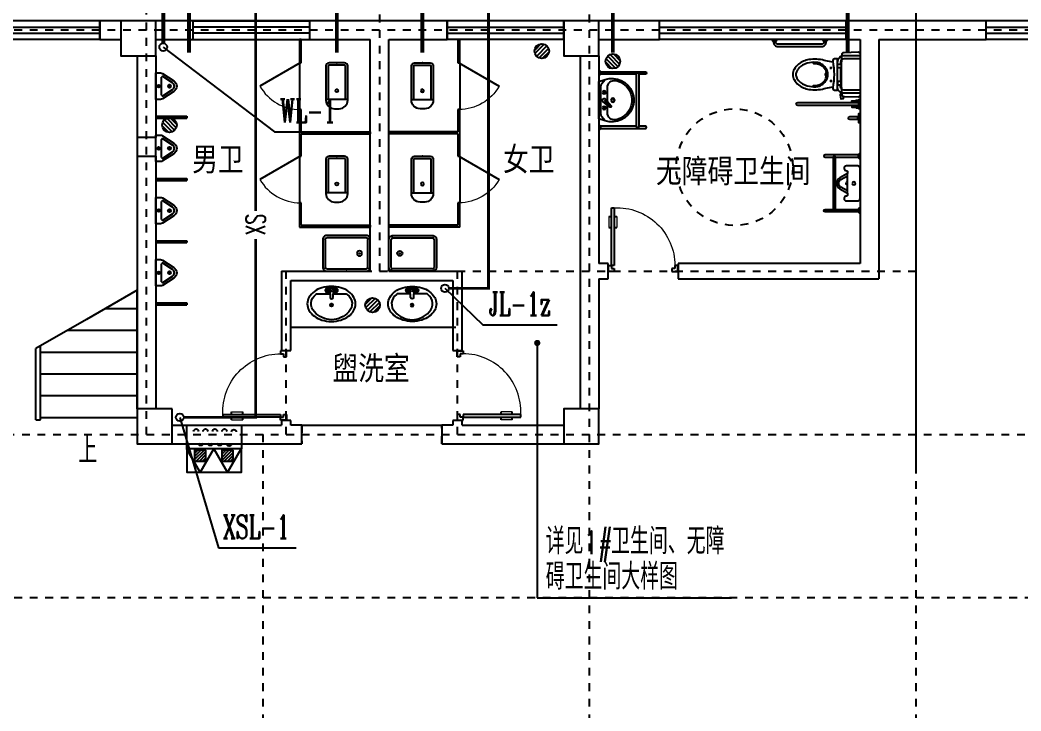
# Model space of a CAD drawing. Header units: millimetres. Extents: x 418357 to 841680, y 53918 to 109839.
# Drawn here: x 418365.81 to 418378.69, y 55095.34 to 55104.23 of the extents above; entities that cross this region are included whole.
import ezdxf

# ---------------------------------------------------------------- set-up
doc = ezdxf.new("R2010")
doc.units = ezdxf.units.MM
doc.linetypes.add('DASH', pattern=[0.35, 0.25, -0.1])
doc.linetypes.add('DOTE', pattern=[2.42, 2, -0.2, 0.02, -0.2])
for name, color, linetype in [('COLUMN', 9, 'Continuous'), ('DIM_LEAD', 171, 'Continuous'), ('DIM_SYMB', 171, 'Continuous'), ('DIM_污水', 3, 'Continuous'), ('DIM_消防', 3, 'Continuous'), ('DIM_给水', 3, 'Continuous'), ('DOTE', 8, 'DOTE'), ('EQUIP_地漏', 7, 'Continuous'), ('GROUND', 150, 'Continuous'), ('JZ__灭火器', 6, 'Continuous'), ('LATRINE', 6, 'Continuous'), ('LVTRY', 6, 'Continuous'), ('PIPE-污水', 6, 'Continuous'), ('PIPE-消防', 1, 'Continuous'), ('PIPE-给水', 3, 'Continuous'), ('PM洁具与厨具', 8, 'Continuous'), ('PUB_TEXT', 7, 'Continuous'), ('STAIR', 3, 'Continuous'), ('TEXT_消防', 7, 'Continuous'), ('TWT_TEXT', 7, 'Continuous'), ('VPIPE-污水', 2, 'Continuous'), ('VPIPE-消防', 1, 'Continuous'), ('VPIPE-给水', 3, 'Continuous'), ('WALL', 9, 'Continuous'), ('WINDOW', 8, 'Continuous')]:
    doc.layers.add(name, color=color, linetype=linetype)
doc.styles.add('_TCH_DIM', font='SIMPLEX', dxfattribs={"bigfont": 'GBCBIG'})
doc.styles.add('_TWT_PIPETEXT', font='COMPLEX', dxfattribs={"width": 0.8, "height": 2.5, "bigfont": 'HZTXT'})
doc.styles.add('_TWT_SERIAL', font='COMPLEX', dxfattribs={"width": 0.8, "height": 3, "bigfont": 'HZTXT'})
doc.styles.add('宋体', font='', dxfattribs={"width": 0.8})
doc.styles.get('宋体').set_extended_font_data('SimSun')

# ---------------------------------------------------------------- blocks, each defined once
blk = doc.blocks.new('无障碍坐便器-580x865')
at = {"layer": 'PM洁具与厨具', "color": 130}
for p, q in [((380, -375), (350, -375)), ((365, -360), (365, -390)), ((520, -375), (550, -375)), ((535, -360), (535, -390))]:
    blk.add_line(p, q, dxfattribs=at)
at = {"layer": 'PM洁具与厨具'}
for points in [[(710, -230, -0.038442), (190, -230, -0.406321), (165, -206), (160, -26, -0.42215), (185, 0), (715, 0, -0.42215), (740, -26), (735, -206, -0.406321)], [(280, -352, -0.09976), (620, -352, 0.473734), (650, -327), (650, -290), (250, -290), (250, -327, 0.473734)]]:
    blk.add_lwpolyline(points, format="xyb", close=True, dxfattribs=at)
for points in [[(210, 0), (210, -210, 0.414214), (290, -290)], [(250, 0), (250, -210, 0.414214), (290, -250), (318, -250)], [(650, 0), (650, -210, -0.414214), (610, -250), (583, -250)], [(690, 0), (690, -210, -0.414214), (610, -290)], [(290, -350), (268, -460, 0.088113), (258, -657, 0.124068), (317, -791, 0.086475), (385, -848, 0.125359), (450, -865, 0.125359), (515, -848, 0.086475), (583, -791, 0.124068), (642, -657, 0.088113), (632, -460), (610, -350)]]:
    blk.add_lwpolyline(points, format="xyb", dxfattribs=at)
at = {"layer": 'PM洁具与厨具', "color": 120}
for points in [[(770, 0), (890, 0), (890, -15), (770, -15)], [(950, 0), (1070, 0), (1070, -15), (950, -15)], [(790, -35), (790, -50), (780, -50), (780, -35)], [(790, -15), (805, -15), (805, -105), (790, -105)], [(870, -15), (855, -15), (855, -105), (870, -105)], [(870, -35), (870, -50), (880, -50), (880, -35)], [(990, -30), (975, -15), (1045, -15), (1030, -30)], [(0, -480), (0, -420), (10, -420), (10, -480)], [(0, -1130), (0, -1070), (10, -1070), (10, -1130)]]:
    blk.add_lwpolyline(points, close=True, dxfattribs=at)
for points in [[(850, -20), (850, -800, -1), (810, -800), (810, -20)], [(1030, -30), (1030, -130, -1), (990, -130), (990, -30)], [(20, -1115), (30, -1115, 0.414214), (90, -1055), (90, -495, 0.414214), (30, -435), (20, -435), (20, -465), (30, -465, -0.414214), (60, -495), (60, -1055, -0.414214), (30, -1085), (20, -1085)]]:
    blk.add_lwpolyline(points, format="xyb", close=True, dxfattribs=at)
at = {"layer": 'PM洁具与厨具', "color": 130}
for points in [[(318, -245), (363, -245), (363, -290), (318, -290)], [(583, -245), (538, -245), (538, -290), (583, -290)]]:
    blk.add_lwpolyline(points, close=True, dxfattribs=at)
at = {"layer": 'PM洁具与厨具'}
for points in [[(363, -250), (538, -250)], [(728, -223), (762, -218), (766, -243), (711, -250), (673, -233)]]:
    blk.add_lwpolyline(points, dxfattribs=at)
at = {"layer": 'PM洁具与厨具', "color": 120}
for points in [[(10, -420), (20, -430), (20, -470), (10, -480)], [(10, -1070), (20, -1080), (20, -1120), (10, -1130)]]:
    blk.add_lwpolyline(points, dxfattribs=at)
at = {"layer": 'PM洁具与厨具', "color": 130}
blk.add_lwpolyline([(450, -825, 0.123576), (495, -814, 0.084931), (551, -766, 0.122707), (602, -651, 0.093387), (603, -544, 0.213453), (521, -433, 0.127497), (450, -415, 0.127497), (379, -433, 0.213453), (297, -544, 0.093387), (298, -651, 0.122707), (349, -766, 0.084931), (405, -814, 0.123576)], format="xyb", close=True, dxfattribs=at)
at = {"layer": 'PM洁具与厨具', "color": 100}
for points in [[(418, -434, 1), (415, -424, 0.064451), (382, -438, 0.213257), (302, -545, 0.046548), (297, -598, 1), (307, -598, -0.046454), (311, -547, -0.212833), (386, -446, -0.064397)], [(483, -434, -1), (485, -424, -0.064451), (519, -438, -0.213257), (599, -545, -0.046548), (603, -598, -1), (593, -598, 0.046454), (589, -547, 0.212833), (514, -446, 0.064397)]]:
    blk.add_lwpolyline(points, format="xyb", close=True, dxfattribs=at)
blk.add_lwpolyline([(470, -437, 0.039877), (450, -435, 0.039877), (430, -437, 0.811946), (430, -442), (445, -450, -0.011269), (450, -450, -0.011269), (455, -450), (470, -442, 0.811946), (470, -437)], format="xyb", dxfattribs=at)
blk = doc.blocks.new('无障碍洗手盆-450x480')
at = {"layer": 'PM洁具与厨具', "color": 11}
blk.add_line((-68, 0), (-142, -74), dxfattribs=at)
at = {"layer": 'PM洁具与厨具', "color": 120}
for points in [[(-485, 335), (-20, 335), (-20, 365), (-600, 365, 1), (-600, 335), (-515, 335)], [(-485, -335), (-20, -335), (-20, -365), (-600, -365, -1), (-600, -335), (-515, -335)]]:
    blk.add_lwpolyline(points, format="xyb", dxfattribs=at)
blk.add_lwpolyline([(-485, -335), (-485, 335, 1), (-515, 335), (-515, -335, 1)], format="xyb", close=True, dxfattribs=at)
at = {"layer": 'PM洁具与厨具'}
blk.add_lwpolyline([(-80, -265), (0, -240), (0, 240), (-80, 265, 0.401376), (-430, 102, 0.093999), (-450, 0, 0.093999), (-430, -102, 0.401376), (-80, -265)], format="xyb", dxfattribs=at)
at = {"layer": 'PM洁具与厨具', "color": 130}
for points in [[(-80, -265), (-36, -209, 0.168048), (-25, -178), (-25, 178, 0.168048), (-36, 209), (-80, 265)], [(-110, -15), (-110, 162, 0.469133), (-216, 251, 0.259356), (-407, 93, 0.093963), (-425, 0, 0.093963), (-407, -93, 0.259356), (-216, -251, 0.469133), (-110, -162), (-110, -65)]]:
    blk.add_lwpolyline(points, format="xyb", dxfattribs=at)
at = {"layer": 'PM洁具与厨具', "color": 120}
for points in [[(-10, 320), (-20, 330), (-20, 370), (-10, 380)], [(-10, -380), (-20, -370), (-20, -330), (-10, -320)]]:
    blk.add_lwpolyline(points, dxfattribs=at)
for points in [[(0, 380), (0, 320), (-10, 320), (-10, 380)], [(0, -320), (0, -380), (-10, -380), (-10, -320)]]:
    blk.add_lwpolyline(points, close=True, dxfattribs=at)
at = {"layer": 'PM洁具与厨具', "color": 11}
blk.add_lwpolyline([(-140, -90), (-53, -18, 0.441557), (-51, 12), (-56, 16, 0.441557), (-85, 15), (-158, -72, 0.8)], format="xyb", close=True, dxfattribs=at)
at = {"layer": 'PM洁具与厨具', "color": 130}
for radius in [25, 20]:
    blk.add_circle((-180, 0), radius, dxfattribs=at)
at = {"layer": 'PM洁具与厨具', "color": 11}
for centre, radius in [((-68, 100), 20), ((-68, 100), 15), ((-68, -100), 20), ((-68, -100), 15)]:
    blk.add_circle(centre, radius, dxfattribs=at)
blk = doc.blocks.new('无障碍小便器-300x450')
at = {"layer": 'PM洁具与厨具'}
blk.add_line((-135, -160), (135, -160), dxfattribs=at)
at = {"layer": 'PM洁具与厨具', "color": 120}
for points in [[(-380, 0), (-320, 0), (-320, -10), (-380, -10)], [(320, 0), (380, 0), (380, -10), (320, -10)]]:
    blk.add_lwpolyline(points, close=True, dxfattribs=at)
at = {"layer": 'PM洁具与厨具'}
blk.add_lwpolyline([(122, -168), (69, -260, -0.580323), (-69, -260), (-122, -168, 0.269143), (-135, -160), (-148, -160, 0.344151), (-163, -171), (-166, -184, -0.884443), (-225, -176), (-225, -30, -0.414214), (-195, 0), (195, 0, -0.414214), (225, -30), (225, -176, -0.884443), (166, -184), (163, -171, 0.344151), (148, -160), (135, -160, 0.269143)], format="xyb", close=True, dxfattribs=at)
at = {"layer": 'PM洁具与厨具', "color": 120}
for points in [[(-320, -10), (-330, -20), (-370, -20), (-380, -10)], [(380, -10), (370, -20), (330, -20), (320, -10)]]:
    blk.add_lwpolyline(points, dxfattribs=at)
for points in [[(-335, -315), (-335, -20), (-365, -20), (-365, -450, 1), (-335, -450), (-335, -345)], [(335, -315), (335, -20), (365, -20), (365, -450, -1), (335, -450), (335, -345)]]:
    blk.add_lwpolyline(points, format="xyb", dxfattribs=at)
at = {"layer": 'PM洁具与厨具', "color": 130}
blk.add_lwpolyline([(-98, -160), (-48, -247, 0.580323), (48, -247), (98, -160)], format="xyb", dxfattribs=at)
at = {"layer": 'PM洁具与厨具', "color": 120}
blk.add_lwpolyline([(335, -315, -1), (335, -345), (-335, -345, -1), (-335, -315)], format="xyb", close=True, dxfattribs=at)
at = {"layer": 'PM洁具与厨具', "color": 130}
blk.add_circle((0, -80), 20, dxfattribs=at)
blk.add_arc((0, -160), 20, 180, 0, dxfattribs=at)
blk = doc.blocks.new('消防软管卷盘')
blk.add_lwpolyline([(4963954, 151899), (4963954, 150312), (4964641, 150312), (4964641, 151899)], close=True)
for points, const_width in [([(4964134, 151704), (4964482, 151704)], 1), ([(4964134, 151566), (4964482, 151566)], 1), ([(4964134, 151428), (4964482, 151428)], 1), ([(4964134, 151290), (4964482, 151290)], 1), ([(4964134, 151152), (4964482, 151152)], 1), ([(4964134, 151014), (4964482, 151014)], 0.1), ([(4964134, 150876), (4964482, 150876)], 1), ([(4964134, 150738), (4964482, 150738)], 1), ([(4964150, 150600), (4964499, 150600)], 1), ([(4964150, 150462), (4964499, 150462)], 1)]:
    blk.add_lwpolyline(points, dxfattribs=dict(const_width=const_width))
for centre, start, end in [((4964134, 151636), 90, 270), ((4964482, 151498), 270, 90), ((4964134, 151360), 90, 270), ((4964482, 151222), 270, 90), ((4964134, 151084), 90, 270), ((4964482, 150946), 270, 90), ((4964134, 150808), 90, 270), ((4964499, 150670), 270, 90), ((4964150, 150532), 90, 270)]:
    blk.add_arc(centre, 69, start, end)
blk = doc.blocks.new('手提式干粉灭火器')
h = blk.add_hatch()
h.set_pattern_fill('ANSI31', color=256, scale=225.365854, style=0)
h.set_pattern_definition([(45, (276289.086, 185586.136), (-19.9197154, 19.9197154), [])])
h.paths.add_polyline_path([(72, 158), (-72, 158), (-72, 19), (72, 19)])
for points in [[(0, 303), (-175, 0), (175, 0)], [(-72, 19), (72, 19), (72, 158), (-72, 158)]]:
    blk.add_lwpolyline(points, close=True)
blk = doc.blocks.new('92623')
blk.add_lwpolyline([(8910066, 83014), (8909273, 83014), (8909273, 82670), (8910066, 82670)], close=True)
at = {"xscale": -0.5, "yscale": 0.5, "zscale": 0.5, "rotation": 89.99999999998747}
blk.add_blockref('消防软管卷盘', (8985223, 2565334), dxfattribs=at)
at = {"layer": 'JZ__灭火器', "xscale": 1.141071624, "yscale": 1.141071624, "zscale": 1.141071624, "rotation": 180}
for p in [(8909466, 83014), (8909863, 83014)]:
    blk.add_blockref('手提式干粉灭火器', p, dxfattribs=at)
blk = doc.blocks.new('$TCHSYS$WIN2D')
for p, q in [((-0.5, 0.5), (0.5, 0.5)), ((-0.5, 0.5), (-0.5, -0.5)), ((0.5, 0.5), (0.5, -0.5)), ((0.5, 0.1667), (-0.5, 0.1667)), ((0.5, -0.1667), (-0.5, -0.1667)), ((-0.5, -0.5), (0.5, -0.5))]:
    blk.add_line(p, q)
blk = doc.blocks.new('_FZHK')
at = {"lineweight": -2}
blk.add_lwpolyline([(-0.5, -0.5), (0.5, -0.5), (0.5, 0.5), (-0.5, 0.5)], close=True, dxfattribs=at)
blk = doc.blocks.new('$lvtry$00000119')
for p, q in [((-140, -40, 0), (-140, -480, 0)), ((-110, -40, 0), (-110, -470, 0)), ((100, 0, 0), (-100, 0, 0)), ((100, -30, 0), (-100, -30, 0)), ((110, -470, 0), (110, -40, 0)), ((140, -480, 0), (140, -40, 0)), ((140, -470, 0), (-140, -470, 0)), ((-30, -590, 0), (30, -590, 0))]:
    blk.add_line(p, q)
blk.add_circle((0, -359, 0), 20)
for centre, radius, start, end in [((-100, -40, 0), 40, 90, 180), ((-100, -40, 0), 10, 90, 180), ((100, -40, 0), 40, 0, 90), ((100, -40, 0), 10, 0, 90), ((-30, -480, 0), 110, 180, 270), ((30, -480, 0), 110, 270, 0)]:
    blk.add_arc(centre, radius, start, end)
blk.add_point((0, 0, 0))
blk = doc.blocks.new('$TCHSYS$APDOOR2D')
blk.add_line((0.5, 0), (0, 0.866))
at = {"lineweight": 13}
blk.add_arc((0.5, 0), 1, 120, 180, dxfattribs=at)
blk = doc.blocks.new('$lvtry$00000186')
at = {"color": 0}
for p, q in [((-275, -410, 0), (-275, -50, 0)), ((-255, -30, 0), (255, -30, 0)), ((275, -50, 0), (275, -410, 0)), ((255, -430, 0), (-255, -430, 0))]:
    blk.add_line(p, q, dxfattribs=at)
at = {"color": 0, "elevation": 0}
blk.add_lwpolyline([(-255, -460, -0.414214), (-305, -410), (-305, -50, -0.414214), (-255, 0), (255, 0, -0.414214), (305, -50), (305, -410, -0.414214), (255, -460)], format="xyb", close=True, dxfattribs=at)
at = {"color": 0}
blk.add_circle((165, -230, 0), 32.5, dxfattribs=at)
for centre, start, end in [((-255, -50, 0), 90, 180), ((255, -50, 0), 0, 90), ((-255, -410, 0), 180, 270), ((255, -410, 0), 270, 0)]:
    blk.add_arc(centre, 20, start, end, dxfattribs=at)
for p in [(0, 0), (165, -230, 0)]:
    blk.add_point(p, dxfattribs=at)
blk = doc.blocks.new('$lvtry$00000196')
at = {"color": 0}
for points in [[(219, -385, 0.106486), (289, -308, 0.130324), (310, -225, 0.130324), (289, -143, 0.106486), (219, -66, 0.084172), (123, -18, 0.073176), (0, 0, 0.073176), (-123, -18, 0.084172), (-219, -66, 0.106486), (-289, -143, 0.130324), (-310, -225, 0.130324), (-289, -308, 0.106486), (-219, -385, 0.084172), (-123, -433, 0.073176), (0, -451, 0.073176), (123, -433, 0.084172)], [(-22, -44), (-17, -142, 1), (21, -142), (26, -44, 0.493794)]]:
    blk.add_lwpolyline(points, format="xyb", close=True, dxfattribs=at)
for points in [[(-218, -329, -0.467303), (-199, -103, -0.154885), (-179, -96), (-17, -96, -0.154885)], [(21, -96), (183, -96, -0.154885), (203, -103, -0.467303), (222, -329, -0.210278), (2, -430, -0.210278), (-218, -329, -0.467303)]]:
    blk.add_lwpolyline(points, format="xyb", dxfattribs=at)
for points in [[(-52, -25), (56, -25)], [(-52, -78), (-20, -78)], [(24, -78), (56, -78)]]:
    blk.add_lwpolyline(points, dxfattribs=at)
for centre, radius in [((-52, -52), 19.4), ((-52, -52), 12.6), ((56, -52), 19.4), ((56, -52), 12.6), ((2, -241), 19.7), ((2, -241), 14.7)]:
    blk.add_circle(centre, radius, dxfattribs=at)
for centre, start, end in [((-52, -52), 90, 270), ((56, -52), 270, 90)]:
    blk.add_arc(centre, 26.5, start, end, dxfattribs=at)
for p in [(2, -62), (2, -241)]:
    blk.add_point(p, dxfattribs=at)
blk = doc.blocks.new('$DorLib2D$00000009')
for p, q in [((0.413, 0.905), (0.413, 0.081)), ((0.454, 0.905), (0.413, 0.905)), ((0.454, 0.081), (0.454, 0.905)), ((0.413, 0.782), (0.378, 0.782)), ((0.489, 0.782), (0.454, 0.782)), ((0.413, 0.624), (0.378, 0.624)), ((0.489, 0.624), (0.454, 0.624)), ((-0.494, 0.081), (-0.453, 0.081)), ((-0.494, -0.002), (-0.494, 0.081)), ((-0.453, 0.081), (-0.453, 0.039)), ((-0.453, 0.039), (-0.412, 0.039)), ((-0.412, 0.039), (-0.412, -0.002)), ((0.413, 0.081), (0.454, 0.081)), ((0.454, 0.039), (0.413, 0.039)), ((0.413, 0.039), (0.413, -0.002)), ((0.495, 0.081), (0.454, 0.081)), ((0.454, 0.081), (0.454, 0.039)), ((0.495, -0.002), (0.495, 0.081)), ((-0.494, -0.002), (-0.494, -0.002)), ((-0.412, -0.002), (-0.494, -0.002)), ((0.413, -0.002), (0.495, -0.002)), ((0.495, -0.002), (0.495, -0.002))]:
    blk.add_line(p, q)
at = {"lineweight": 13}
for p, q in [((0.378, 0.782), (0.378, 0.624)), ((0.489, 0.782), (0.489, 0.624))]:
    blk.add_line(p, q, dxfattribs=at)
blk.add_arc((0.372, 0.082), 0.825, 87.134, 180.0717, dxfattribs=at)
blk = doc.blocks.new('$WINLIB2D$00000001')
at = {"color": 0}
for points in [[(-0.5, 0.5), (-0.5, -0.5)], [(-0.5, 0.5), (0.5, 0.5)], [(0.5, -0.5), (0.5, 0.5)], [(0.5, 0.1667), (-0.5, 0.1667)], [(0.5, -0.1667), (-0.5, -0.1667)], [(-0.5, -0.5), (0.5, -0.5)]]:
    blk.add_lwpolyline(points, dxfattribs=at)
blk = doc.blocks.new('$lvtry$00000219')
at = {"color": 0}
for p, q in [((-124, -91, 0), (-43, -216, 0)), ((-116, -76, 0), (116, -76, 0)), ((43, -216, 0), (124, -91, 0))]:
    blk.add_line(p, q, dxfattribs=at)
at = {"color": 0, "elevation": 0}
blk.add_lwpolyline([(69, -231, -0.57735), (-69, -231), (-162, -88, -0.145378), (-170, -61), (-170, 0), (170, 0), (170, -61, -0.145378), (162, -88)], format="xyb", close=True, dxfattribs=at)
at = {"color": 0}
for centre, radius in [((0, -38, 0), 17.7), ((0, -177, 0), 20)]:
    blk.add_circle(centre, radius, dxfattribs=at)
for centre, radius, start, end in [((-116, -86, 0), 10, 90, 213.0863), ((116, -86, 0), 10, 326.9137, 90), ((0, -191, 0), 50, 210, 330)]:
    blk.add_arc(centre, radius, start, end, dxfattribs=at)
for p in [(0, -38, 0), (0, -177, 0)]:
    blk.add_point(p, dxfattribs=at)
blk = doc.blocks.new('$TwtSys$00000141')
for p, q in [((-94, 8), (-10, 92)), ((-94, 8), (-10, 92)), ((-87, -35), (35, 87)), ((-87, -35), (35, 87)), ((-66, -66), (66, 66)), ((-66, -66), (66, 66)), ((-32, -87), (88, 33)), ((-32, -87), (88, 33)), ((11, -92), (92, -11)), ((11, -92), (92, -11))]:
    blk.add_line(p, q)
blk.add_circle((0, 0), 94)
blk.add_circle((0, 0), 94)
blk = doc.blocks.new('23253')
at = {"layer": 'PIPE-消防', "linetype": 'Continuous', "lineweight": -2}
for points in [[(434010.7, 67166.1), (434010.8, 67148.6), (434028.2, 67148.6)], [(434010.7, 67166.1), (434028.2, 67166.1), (434028.2, 67148.6)]]:
    blk.add_hatch(color=256, dxfattribs=at).paths.add_polyline_path(points)
at = {"layer": 'PIPE-给水', "linetype": 'Continuous', "lineweight": -2}
for points in [[(437007.2, 68824.8), (437007.2, 68807.3), (437024.7, 68807.3)], [(437007.2, 68824.8), (437024.7, 68824.8), (437024.7, 68807.3)]]:
    blk.add_hatch(color=256, dxfattribs=at).paths.add_polyline_path(points)
at = {"color": 251, "linetype": 'DASH'}
blk.add_circle((440172.7, 70382.9), 750, dxfattribs=at)
at = {"layer": 'DIM_LEAD', "lineweight": -2}
for p, q in [((437634.2, 68122.4), (437634.2, 64844.8)), ((437634.2, 64844.8), (440133.7, 64844.8))]:
    blk.add_line(p, q, dxfattribs=at)
at = {"layer": 'DIM_LEAD', "const_width": 40}
blk.add_lwpolyline([(437634.2, 68142.4, 1), (437634.2, 68102.4, 1)], format="xyb", close=True, dxfattribs=at)
at = {"layer": 'DIM_SYMB', "color": 8}
blk.add_lwpolyline([(431836.5, 67024.8, 0, 0, 0), (431836.5, 67984.8, 80, 0, 0), (431836.5, 68284.8, 0, 0, 0)], format="xyseb", dxfattribs=at)
at = {"layer": 'DIM_污水', "lineweight": -2}
for p, q in [((432823.2, 71926.8), (434253.2, 70836.4)), ((434253.2, 70836.4), (435116.3, 70836.4))]:
    blk.add_line(p, q, dxfattribs=at)
at = {"layer": 'DIM_消防', "lineweight": -2}
for p, q in [((433036.5, 67164.8), (433533.7, 65488.4)), ((433533.7, 65488.4), (434531.5, 65488.4))]:
    blk.add_line(p, q, dxfattribs=at)
at = {"layer": 'DIM_给水', "lineweight": -2}
for p, q in [((436446.5, 68824.8), (436935, 68356.9)), ((436935, 68356.9), (437890.1, 68356.9))]:
    blk.add_line(p, q, dxfattribs=at)
at = {"layer": 'DOTE'}
for p, q in [((442506.5, 66544.8), (442506.5, 74244.8)), ((432606.5, 66944.8), (432606.5, 73144.8)), ((435606.5, 73144.8), (435606.5, 69044.8)), ((438306.5, 58244.8), (438306.5, 73144.8)), ((442506.5, 58244.8), (442506.5, 73144.8)), ((473806.5, 72144.8), (428606.5, 72144.8)), ((434406.5, 69044.8), (442506.5, 69044.8)), ((434406.5, 66944.8), (434406.5, 69044.8)), ((436606.5, 66944.8), (436606.5, 69044.8)), ((428606.5, 66944.8), (473806.5, 66944.8)), ((434106.5, 58244.8), (434106.5, 66944.8)), ((473806.5, 64844.8), (428606.5, 64844.8))]:
    blk.add_line(p, q, dxfattribs=at)
at = {"layer": 'GROUND', "color": 8, "lineweight": -2}
for p, q in [((432276.5, 72264.8), (429936.5, 72264.8)), ((437976.5, 72264.8), (432726.5, 72264.8)), ((446586.5, 72264.8), (438426.5, 72264.8))]:
    blk.add_line(p, q, dxfattribs=at)
at = {"layer": 'LATRINE', "lineweight": -2}
for p, q in [((434574, 72024.8), (434574, 71724.6)), ((434599, 72024.8), (434574, 72024.8)), ((434599, 71724.6), (434599, 72024.8)), ((436614, 72024.8), (436614, 71724.6)), ((436639, 72024.8), (436614, 72024.8)), ((436639, 71724.6), (436639, 72024.8)), ((434574, 71724.6), (434599, 71724.6)), ((434574, 71724.6), (434574, 71124.6)), ((436614, 71724.6), (436639, 71724.6)), ((436639, 71724.6), (436639, 71124.6)), ((434599, 71124.6), (434574, 71124.6)), ((434574, 71124.6), (434574, 70824.6)), ((434599, 70837.1), (434599, 71124.6)), ((436639, 71124.6), (436614, 71124.6)), ((436614, 71124.6), (436614, 70837.1)), ((436639, 70824.6), (436639, 71124.6)), ((432726.5, 71037.3), (433126.5, 71037.3)), ((432726.5, 71037.3), (432726.5, 71012.3)), ((432726.5, 71012.3), (433126.5, 71012.3)), ((433126.5, 71037.3), (433126.5, 71012.3)), ((434574, 70824.6), (434574, 70524.6)), ((434599, 70837.1), (435486.5, 70837.1)), ((435486.5, 70837.1), (435486.5, 70812.1)), ((436614, 70837.1), (435726.5, 70837.1)), ((435726.5, 70812.1), (435726.5, 70837.1)), ((436639, 70524.6), (436639, 70824.6)), ((434599, 70524.6), (434599, 70812.1)), ((434599, 70812.1), (435486.5, 70812.1)), ((436614, 70812.1), (435726.5, 70812.1)), ((436614, 70812.1), (436614, 70524.6)), ((434574, 70524.6), (434599, 70524.6)), ((434574, 70524.6), (434574, 69924.6)), ((436614, 70524.6), (436639, 70524.6)), ((436639, 70524.6), (436639, 69924.6)), ((432726.5, 70237.3), (433126.5, 70237.3)), ((432726.5, 70237.3), (432726.5, 70212.3)), ((432726.5, 70212.3), (433126.5, 70212.3)), ((433126.5, 70237.3), (433126.5, 70212.3)), ((434599, 69924.6), (434574, 69924.6)), ((434574, 69924.6), (434574, 69612.1)), ((434599, 69637.1), (434599, 69924.6)), ((436639, 69924.6), (436614, 69924.6)), ((436614, 69924.6), (436614, 69637.1)), ((436639, 69612.1), (436639, 69924.6)), ((434574, 69612.1), (435486.5, 69612.1)), ((434599, 69637.1), (435486.5, 69637.1)), ((435486.5, 69637.1), (435486.5, 69612.1)), ((436614, 69637.1), (435726.5, 69637.1)), ((435726.5, 69612.1), (435726.5, 69637.1)), ((436639, 69612.1), (435726.5, 69612.1)), ((432726.5, 69437.3), (433126.5, 69437.3)), ((432726.5, 69437.3), (432726.5, 69412.3)), ((432726.5, 69412.3), (433126.5, 69412.3)), ((433126.5, 69437.3), (433126.5, 69412.3)), ((432726.5, 68637.3), (433126.5, 68637.3)), ((432726.5, 68637.3), (432726.5, 68612.3)), ((433126.5, 68637.3), (433126.5, 68612.3)), ((432726.5, 68612.3), (433126.5, 68612.3))]:
    blk.add_line(p, q, dxfattribs=at)
at = {"layer": 'LVTRY'}
blk.add_line((434466.5, 68324.8), (436586.5, 68324.8), dxfattribs=at)
at = {"layer": 'PIPE-污水', "linetype": 'Continuous', "lineweight": -2, "const_width": 50}
for points in [[(435056.5, 71856.4), (435056.5, 72471.6)], [(438606.5, 71856.4), (438606.5, 72506.6)], [(441626.5, 71856.4), (441626.5, 72568.6)], [(432823.2, 71976.8), (432823.2, 72416.6)], [(433153.5, 71856.4), (433153.5, 72431.1)], [(436156.5, 71856.4), (436156.5, 72460.1)]]:
    blk.add_lwpolyline(points, dxfattribs=at)
at = {"layer": 'PIPE-消防', "linetype": 'Continuous', "lineweight": -2, "const_width": 35}
for points in [[(434010.7, 69818.4), (434010.7, 72692.4)], [(434010.7, 67166.1), (434010.7, 69459.4)], [(433086.5, 67164.8), (434010.7, 67166.1)]]:
    blk.add_lwpolyline(points, dxfattribs=at)
at = {"layer": 'PIPE-给水', "linetype": 'Continuous', "lineweight": -2, "const_width": 35}
for points in [[(437007.2, 68824.8), (437007.2, 72363.9)], [(436496.5, 68824.8), (437007.2, 68824.8)]]:
    blk.add_lwpolyline(points, dxfattribs=at)
at = {"layer": 'STAIR', "color": 8, "lineweight": -2}
for p, q in [((432486.5, 68800), (431836.6, 68424.8)), ((432486.5, 67274.8), (432486.5, 68800)), ((432079, 68564.8), (432486.5, 68564.8)), ((431836.4, 68424.7), (431186.5, 68049.5)), ((431836.6, 68424.7), (431836.4, 68424.8)), ((431836.4, 68424.8), (431836.4, 68424.7)), ((431836.6, 68424.8), (431836.6, 68424.7)), ((431594, 68284.8), (432486.5, 68284.8)), ((431186.5, 67164.8), (431186.5, 68049.5)), ((431186.5, 67134.8), (431186.5, 68049.5)), ((431246.5, 67134.8), (431246.5, 68084.1)), ((431246.5, 68004.8), (432486.5, 68004.8)), ((431246.5, 67724.8), (432486.5, 67724.8)), ((431246.5, 67444.8), (432486.5, 67444.8)), ((431186.5, 67134.8), (431246.5, 67134.8)), ((431246.5, 67164.8), (432486.5, 67164.8))]:
    blk.add_line(p, q, dxfattribs=at)
at = {"layer": 'VPIPE-污水', "linetype": 'Continuous', "lineweight": -2}
blk.add_circle((432823.2, 71926.8), 50, dxfattribs=at)
at = {"layer": 'VPIPE-消防', "linetype": 'Continuous', "lineweight": -2}
blk.add_circle((433036.5, 67164.8), 50, dxfattribs=at)
at = {"layer": 'VPIPE-给水', "linetype": 'Continuous', "lineweight": -2}
blk.add_circle((436446.5, 68824.8), 50, dxfattribs=at)
at = {"layer": 'WALL', "lineweight": -2}
for p, q in [((432276.5, 72264.8), (432006.5, 72264.8)), ((432006.5, 72264.8), (432006.5, 72024.8)), ((433206.2, 72264.8), (432726.5, 72264.8)), ((433206.2, 72024.8), (433206.2, 72264.8)), ((435606.5, 72264.8), (434706.2, 72264.8)), ((434706.2, 72264.8), (434706.2, 72024.8)), ((436476.5, 72264.8), (435606.5, 72264.8)), ((436476.5, 72024.8), (436476.5, 72264.8)), ((439206.5, 72264.8), (438426.5, 72264.8)), ((439206.5, 72024.8), (439206.5, 72264.8)), ((441906.5, 72264.8), (441606.5, 72264.8)), ((441606.5, 72264.8), (441606.5, 72024.8)), ((443406.5, 72264.8), (441906.5, 72264.8)), ((443406.5, 72024.8), (443406.5, 72264.8)), ((432006.5, 72024.8), (432276.5, 72024.8)), ((432726.5, 72024.8), (433206.2, 72024.8)), ((434706.2, 72024.8), (435486.5, 72024.8)), ((435486.5, 69044.8), (435486.5, 72024.8)), ((435726.5, 69044.8), (435726.5, 72024.8)), ((435726.5, 72024.8), (436476.5, 72024.8)), ((438426.5, 72024.8), (439206.5, 72024.8)), ((441606.5, 72024.8), (441786.5, 72024.8)), ((441786.5, 72024.8), (441786.5, 69144.8)), ((442026.5, 72024.8), (442026.5, 68944.8)), ((442026.5, 72024.8), (443406.5, 72024.8)), ((432486.5, 71814.8), (432486.5, 70764.8)), ((432726.5, 71814.8), (432726.5, 70764.8)), ((438186.5, 71814.8), (438186.5, 69044.8)), ((438426.5, 71814.8), (438426.5, 69144.8)), ((432486.5, 70524.8), (432486.5, 67274.8)), ((432726.5, 70524.8), (432726.5, 67274.8)), ((438546.5, 69144.8), (438426.5, 69144.8)), ((438546.5, 68944.8), (438546.5, 69144.8)), ((441786.5, 69144.8), (439446.5, 69144.8)), ((439446.5, 69144.8), (439446.5, 68944.8)), ((434346.5, 69044.8), (434346.5, 68024.8)), ((434346.5, 69044.8), (435486.5, 69044.8)), ((435726.5, 69044.8), (436666.5, 69044.8)), ((436666.5, 68024.8), (436666.5, 69044.8)), ((438186.5, 69044.8), (438186.5, 67274.8)), ((434466.5, 68024.8), (434466.5, 68924.8)), ((434466.5, 68924.8), (435606.5, 68924.8)), ((435606.5, 68924.8), (436546.5, 68924.8)), ((436546.5, 68924.8), (436546.5, 68024.8)), ((438426.5, 68944.8), (438426.5, 67274.8)), ((438426.5, 68944.8), (438546.5, 68944.8)), ((439446.5, 68944.8), (442026.5, 68944.8)), ((434346.5, 68024.8), (434466.5, 68024.8)), ((436546.5, 68024.8), (436666.5, 68024.8)), ((434466.5, 67124.8), (434346.5, 67124.8)), ((434346.5, 67124.8), (434346.5, 67064.8)), ((434466.5, 67064.8), (434466.5, 67124.8)), ((436666.5, 67124.8), (436546.5, 67124.8)), ((436546.5, 67124.8), (436546.5, 67064.8)), ((436666.5, 67064.8), (436666.5, 67124.8)), ((432936.5, 67064.8), (433906.5, 67064.8)), ((433906.5, 67064.8), (434346.5, 67064.8)), ((434606.5, 67064.8), (434466.5, 67064.8)), ((434606.5, 66824.8), (434606.5, 67064.8)), ((436546.5, 67064.8), (436406.5, 67064.8)), ((436406.5, 67064.8), (436406.5, 66824.8)), ((436666.5, 67064.8), (437976.5, 67064.8)), ((432936.5, 66824.8), (433906.5, 66824.8)), ((433906.5, 66824.8), (434406.5, 66824.8)), ((434406.5, 66824.8), (434606.5, 66824.8)), ((436406.5, 66824.8), (436606.5, 66824.8)), ((436606.5, 66824.8), (437976.5, 66824.8))]:
    blk.add_line(p, q, dxfattribs=at)
at = {"layer": 'WINDOW', "linetype": 'DASH', "lineweight": -2}
for p, q in [((434606.5, 67064.8), (434606.5, 66824.8)), ((436406.5, 66824.8), (436406.5, 67064.8))]:
    blk.add_line(p, q, dxfattribs=at)
at = {"layer": 'WINDOW', "lineweight": -2}
blk.add_line((434606.5, 67064.8), (436406.5, 67064.8), dxfattribs=at)
at = {"xscale": 0.882, "yscale": 0.882, "zscale": 0.882}
blk.add_blockref('92623', (-7424850.4, -6456.3), dxfattribs=at)
at = {"layer": 'COLUMN', "rotation": 180}
for p, xscale, yscale, zscale in [((432501.5, 72039.8), 450, 450, 450), ((438201.5, 72039.8), 450, 450, 450), ((432606.5, 70644.8), 240, 240, 240), ((432711.5, 67049.8), 450, 450, 450), ((438201.5, 67049.8), 450, 450, 450)]:
    blk.add_blockref('_FZHK', p, dxfattribs=dict(at, xscale=xscale, yscale=yscale, zscale=zscale))
at = {"layer": 'EQUIP_地漏', "lineweight": -2}
for p, rotation in [((437693, 71875.9), 180), ((438606.5, 71744.9), 270), ((432903.5, 70924.4), 270.0000000000834), ((435516.5, 68609.1), 180.0000000000068)]:
    blk.add_blockref('$TwtSys$00000141', p, dxfattribs=dict(at, rotation=rotation))
at = {"layer": 'LATRINE', "xscale": -600, "zscale": 25}
for p, yscale, rotation in [((434586.5, 71424.6), -600, 270.0000000007113), ((436626.5, 71424.6), 600, 269.9999999992887), ((434586.5, 70224.6), -600, 270.0000000007115), ((436626.5, 70224.6), 600, 269.9999999992885)]:
    blk.add_blockref('$TCHSYS$APDOOR2D', p, dxfattribs=dict(at, yscale=yscale, rotation=rotation))
at = {"layer": 'LVTRY'}
for name, p, rotation in [('$lvtry$00000119', (435056.5, 71724.6, 0), 2.206324026893918e-09), ('$lvtry$00000219', (432726.5, 71424.8, 0), 90), ('$lvtry$00000219', (432726.5, 70624.8), 90), ('$lvtry$00000119', (435056.5, 70524.6, 0), 2.206324026893918e-09), ('$lvtry$00000219', (432726.5, 69824.8), 90), ('$lvtry$00000186', (436031.5, 69044.8, 0), 180), ('$lvtry$00000219', (432726.5, 69024.8), 90)]:
    blk.add_blockref(name, p, dxfattribs=dict(at, rotation=rotation))
at = {"layer": 'LVTRY', "yscale": -1}
for name, p, rotation in [('$lvtry$00000119', (436156.5, 71724.6, 0), 179.9999999977937), ('$lvtry$00000119', (436156.5, 70524.6, 0), 179.9999999977937), ('$lvtry$00000196', (436026.5, 68850.1), 179.9999999999991)]:
    blk.add_blockref(name, p, dxfattribs=dict(at, rotation=rotation))
blk.add_blockref('$lvtry$00000186', (435181.5, 69044.8, 0), dxfattribs=at)
at = {"layer": 'LVTRY'}
blk.add_blockref('$lvtry$00000196', (434986.5, 68850.1), dxfattribs=at)
at = {"layer": 'PM洁具与厨具', "extrusion": (0, 0, -1), "xscale": -1, "zscale": -1, "rotation": 90}
blk.add_blockref('无障碍坐便器-580x865', (-441786.5, 72024.8), dxfattribs=at)
at = {"layer": 'PM洁具与厨具', "extrusion": (0, 0, -1), "zscale": -1}
blk.add_blockref('无障碍洗手盆-450x480', (-438426.5, 71244.8), dxfattribs=at)
at = {"layer": 'PM洁具与厨具', "xscale": -1, "rotation": 270}
blk.add_blockref('无障碍小便器-300x450', (441786.5, 70174.8), dxfattribs=at)
at = {"layer": 'WINDOW'}
for name, p, xscale, yscale, zscale, rotation in [('$TCHSYS$WIN2D', (431106.5, 72144.8), -1800, -240, -1800, 3.335053305670288e-12), ('$WINLIB2D$00000001', (433956.2, 72144.8), 1500, -240, 1500, 359.9999999999922), ('$WINLIB2D$00000001', (437226.5, 72144.8), -1500, -240, -1500, 359.9999999999926), ('$TCHSYS$WIN2D', (440406.5, 72144.8), -2400, -240, -2400, 3.705614784078098e-12), ('$TCHSYS$WIN2D', (444606.5, 72144.8), -2400, -240, -2400, 4.168816632087861e-12), ('$DorLib2D$00000009', (438996.5, 69044.8), -900, 900, -900, 359.9999999999991), ('$DorLib2D$00000009', (434406.5, 67574.8), 900, -900, 900, 270), ('$DorLib2D$00000009', (436606.5, 67574.8), 900, 900, 900, 270.0000000000016)]:
    blk.add_blockref(name, p, dxfattribs=dict(at, xscale=xscale, yscale=yscale, zscale=zscale, rotation=rotation))
at = {"layer": 'PUB_TEXT', "lineweight": -2}
for s, height, style, width, p in [('女卫', 303.8, '宋体', 0.8, (437193.1, 70334.8)), ('男卫', 303.8, '宋体', 0.8, (433195.7, 70334.8)), ('无障碍卫生间', 303.8, '宋体', 0.8, (439160.8, 70182.9)), ('盥洗室', 303.8, '宋体', 0.8, (434999.7, 67646.1)), ('1#', 297.5, '_TCH_DIM', 0.705882, (438234.6, 65404.8))]:
    blk.add_text(s, height=height, dxfattribs=dict(at, style=style, width=width)).set_placement(p)
at = {"layer": 'PUB_TEXT', "color": 8, "lineweight": -2, "style": '_TCH_DIM'}
blk.add_text('上', height=337.6, dxfattribs=at).set_placement((431732.2, 66569.8))
at = {"layer": 'PUB_TEXT', "lineweight": -2, "style": '_TCH_DIM'}
for s, p in [('详见', (437743.1, 65404.8)), ('卫生间、无障', (438584.6, 65404.8)), ('碍卫生间大样图', (437743.1, 64949.8))]:
    blk.add_text(s, height=337.59, dxfattribs=at).set_placement(p)
at = {"layer": 'TEXT_消防', "lineweight": -2, "style": '_TWT_PIPETEXT', "width": 0.64}
blk.add_text('XS', height=250, rotation=90, dxfattribs=at).set_placement((434135.7, 69509.4))
at = {"layer": 'TWT_TEXT', "lineweight": -2, "style": '_TWT_SERIAL', "width": 0.64}
for s, p in [('WL-1', (434322.3, 70956.4)), ('JL-1z', (437013.8, 68476.9)), ('XSL-1', (433591.2, 65608.4))]:
    blk.add_text(s, height=300, dxfattribs=at).set_placement(p)

msp = doc.modelspace()

# ---------------------------------------------------------------- block references
at = {"layer": 'Defpoints', "lineweight": -2, "xscale": 0.001, "yscale": 0.001, "zscale": 0.001}
msp.add_blockref('23253', (417934.832, 55031.955), dxfattribs=at)

doc.saveas('drawing.dxf')
